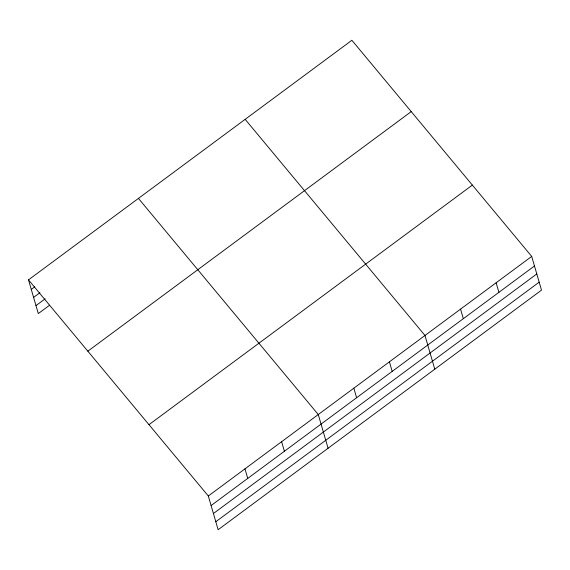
<?xml version="1.0" encoding="UTF-8"?>
<svg xmlns="http://www.w3.org/2000/svg" width="570" height="570" viewBox="0 0 570 570"><rect width="100%" height="100%" fill="white"/><g stroke="black" fill="none" stroke-linecap="round" stroke-linejoin="round"><path stroke-width="0.85" d="M28.5 279.863L351.875 40.278L531.703 256.415L541.5 290.137L218.125 529.722L208.321 496L28.5 279.863L38.297 313.586L49.576 305.235M31.279 289.418L34.799 286.81M33.594 297.397L39.936 292.695M35.981 305.613L45.144 298.822M87.844 351.184L411.219 111.606M148.984 424.671L472.359 185.086M208.321 496L531.703 256.415M211.099 505.554L534.475 265.969M213.415 513.527L536.798 273.942M215.802 521.742L539.184 282.164M245.164 119.344L424.985 335.474L434.782 369.203M138.446 198.403L318.274 414.54L328.071 448.262M496.128 282.763L498.907 292.325M460.56 309.118L463.332 318.673M389.417 361.829L392.189 371.384M353.842 388.184L356.62 397.739M281.623 441.693L284.401 451.248M244.972 468.846L247.751 478.401"/></g></svg>
